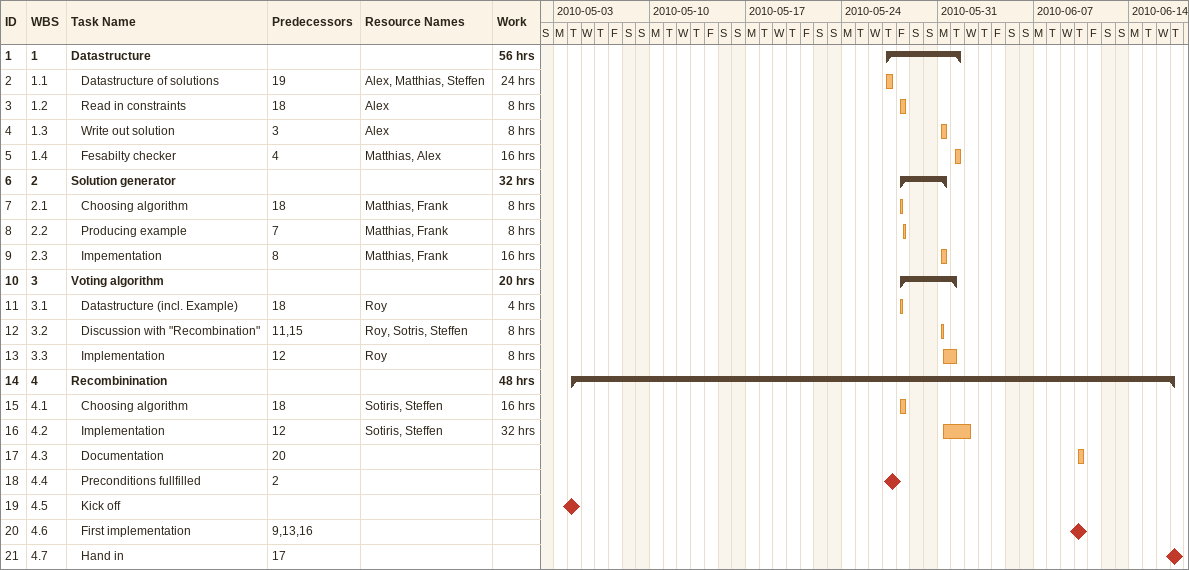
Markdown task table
| ID | WBS | Task | Start | Finish | Predecessors | Resources | Work (h) |
|---|---|---|---|---|---|---|---|
| 1 | 1 | **Datastructure** | 2010-05-27 | 2010-06-01 |  |  | 56 |
| 2 | 1.1 | Datastructure of solutions | 2010-05-27 | 2010-05-27 | 19 | Alex, Matthias, Steffen | 24 |
| 3 | 1.2 | Read in constraints | 2010-05-28 | 2010-05-28 | 18 | Alex | 8 |
| 4 | 1.3 | Write out solution | 2010-05-31 | 2010-05-31 | 3 | Alex | 8 |
| 5 | 1.4 | Fesabilty checker | 2010-06-01 | 2010-06-01 | 4 | Matthias, Alex | 16 |
| 6 | 2 | **Solution generator** | 2010-05-28 | 2010-05-31 |  |  | 32 |
| 7 | 2.1 | Choosing algorithm | 2010-05-28 | 2010-05-28 | 18 | Matthias, Frank | 8 |
| 8 | 2.2 | Producing example | 2010-05-28 | 2010-05-28 | 7 | Matthias, Frank | 8 |
| 9 | 2.3 | Impementation | 2010-05-31 | 2010-05-31 | 8 | Matthias, Frank | 16 |
| 10 | 3 | **Voting algorithm** | 2010-05-28 | 2010-06-01 |  |  | 20 |
| 11 | 3.1 | Datastructure (incl. Example) | 2010-05-28 | 2010-05-28 | 18 | Roy | 4 |
| 12 | 3.2 | Discussion with "Recombination" | 2010-05-31 | 2010-05-31 | 11, 15 | Roy, Sotris, Steffen | 8 |
| 13 | 3.3 | Implementation | 2010-05-31 | 2010-06-01 | 12 | Roy | 8 |
| 14 | 4 | **Recombinination** | 2010-05-04 | 2010-06-17 |  |  | 48 |
| 15 | 4.1 | Choosing algorithm | 2010-05-28 | 2010-05-28 | 18 | Sotiris, Steffen | 16 |
| 16 | 4.2 | Implementation | 2010-05-31 | 2010-06-02 | 12 | Sotiris, Steffen | 32 |
| 17 | 4.3 | Documentation | 2010-06-10 | 2010-06-10 | 20 |  |  |
| 18 | 4.4 | Preconditions fullfilled (milestone) | 2010-05-27 | 2010-05-27 | 2 |  |  |
| 19 | 4.5 | Kick off (milestone) | 2010-05-04 | 2010-05-04 |  |  |  |
| 20 | 4.6 | First implementation (milestone) | 2010-06-10 | 2010-06-10 | 9, 13, 16 |  |  |
| 21 | 4.7 | Hand in (milestone) | 2010-06-17 | 2010-06-17 | 17 |  |  |
